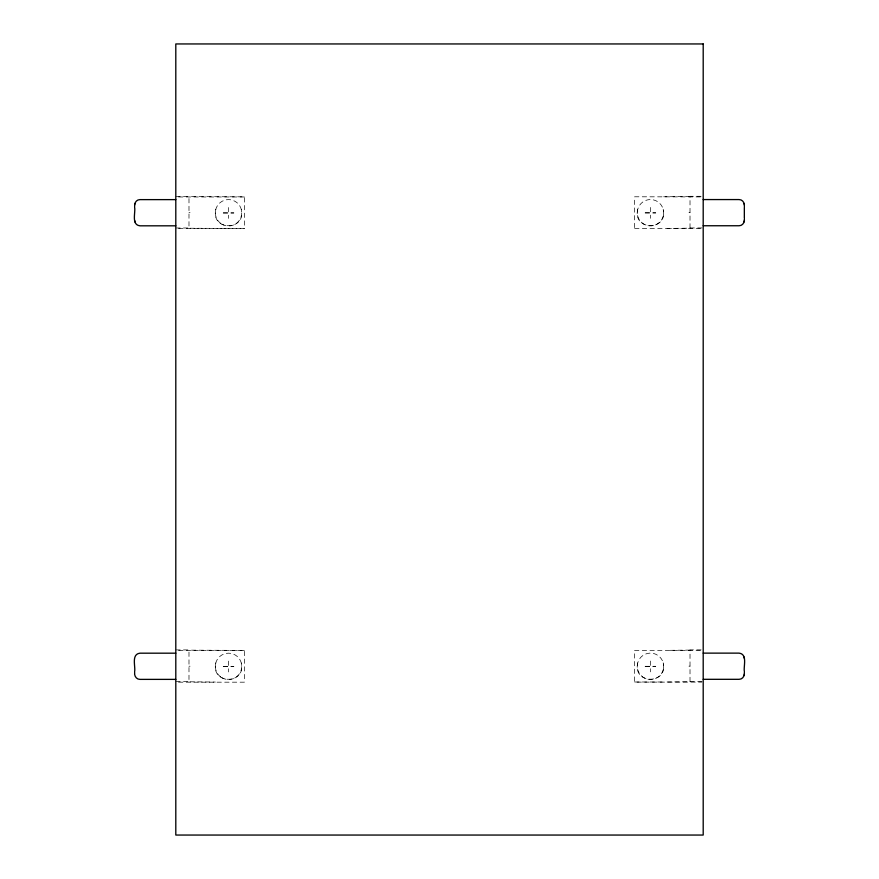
<?xml version="1.0" encoding="UTF-8"?>
<svg xmlns="http://www.w3.org/2000/svg" width="879" height="879" viewBox="0 0 879 879"><rect width="100%" height="100%" fill="white"/><g stroke="black" fill="none" stroke-linecap="round" stroke-linejoin="round"><path stroke-width="0.66" stroke-dasharray="4.39 3.3" d="M637.714 209.356C632.517 231.122 668.49 231.034 663.184 209.29M637.714 662.92C632.517 684.686 668.49 684.598 663.184 662.854M215.816 209.356C210.51 231.1 246.483 231.188 241.285 209.411M215.816 662.92C210.51 684.664 246.483 684.752 241.285 662.975M690.015 196.522L663.645 196.786M690.015 650.086L667.084 650.35M667.084 228.419L690.015 228.166L690.015 196.292L703.2 196.292M667.084 681.983L690.015 681.73L690.015 649.856L703.2 649.856M175.8 196.347L188.985 196.347L188.985 228.232L244.362 228.485M700.453 196.918L634.638 196.786L634.638 228.551M178.547 196.973L244.362 196.973M188.985 212.641L190.04 212.641M688.96 212.586L690.015 212.586M223.266 212.795L233.814 212.795M645.186 212.729L655.734 212.729M223.266 213.103L233.814 213.103M645.186 213.048L655.734 213.048M175.8 227.991L188.985 227.991M690.015 227.936L703.2 227.936M634.638 228.43L701.827 228.551M178.547 228.617L244.362 228.617L244.362 196.841L188.985 196.588M175.8 649.911L188.985 649.911L188.985 681.796L215.355 682.049M700.453 650.482L634.638 650.35L634.638 682.115L701.827 682.115M178.547 650.537L244.362 650.537M188.985 666.205L190.04 666.205M688.96 666.15L690.015 666.15M223.266 666.359L233.814 666.359M645.186 666.293L655.734 666.293M645.186 666.612L655.734 666.612M223.266 666.667L233.814 666.667M175.8 681.555L188.985 681.555M690.015 681.5L703.2 681.5M634.638 681.994L663.645 681.994M178.547 682.181L244.362 682.181L244.362 650.405L188.985 650.152M663.205 216.113A13.185 13.185 0 0 1 641.165 222.079A13.185 13.185 0 0 1 647.021 200.005A13.185 13.185 0 0 1 663.205 216.113L663.205 216.377M663.205 669.677A13.185 13.185 0 0 1 641.165 675.643A13.185 13.185 0 0 1 647.021 653.569A13.185 13.185 0 0 1 663.205 669.677L663.205 669.941M650.46 207.455L650.46 218.322M650.46 661.019L650.46 671.886M228.54 207.521L228.54 218.377M228.54 661.085L228.54 671.941M221.915 224.2A13.185 13.185 0 0 0 241.725 212.828A13.185 13.185 0 0 0 221.98 201.357A13.185 13.185 0 0 0 221.915 224.2M221.915 677.764A13.185 13.185 0 0 0 241.725 666.392A13.185 13.185 0 0 0 221.98 654.921A13.185 13.185 0 0 0 221.915 677.764"/><path stroke-width="1.32" d="M134.663 206.543C134.08 203.236 136.366 199.566 139.937 199.621L175.8 199.621M134.663 204.906L134.839 203.576M703.2 225.749L739.063 225.749C742.623 225.804 744.952 222.134 744.337 218.838M744.161 221.838L744.337 220.464M703.2 679.313L739.063 679.313C742.634 679.368 744.931 675.698 744.337 672.402M744.337 674.006L744.161 675.402M703.2 199.566L739.063 199.566C742.634 199.5 744.931 203.181 744.337 206.477M175.8 225.815L139.937 225.815C131.224 224.859 135.597 212.806 134.663 207.444M175.8 653.185L139.937 653.185C131.18 654.185 135.564 666.227 134.663 671.556M703.2 653.13L739.063 653.13C747.776 654.075 743.403 666.139 744.337 671.49M175.8 679.379L139.937 679.379C136.366 679.434 134.069 675.764 134.663 672.457M744.161 203.51L744.337 204.873M744.161 657.074L744.337 658.437M134.663 220.497L134.839 221.893M744.337 207.378L744.337 217.926M703.2 43.95L175.8 43.95L175.8 835.05L703.2 835.05L703.2 43.95"/></g></svg>
